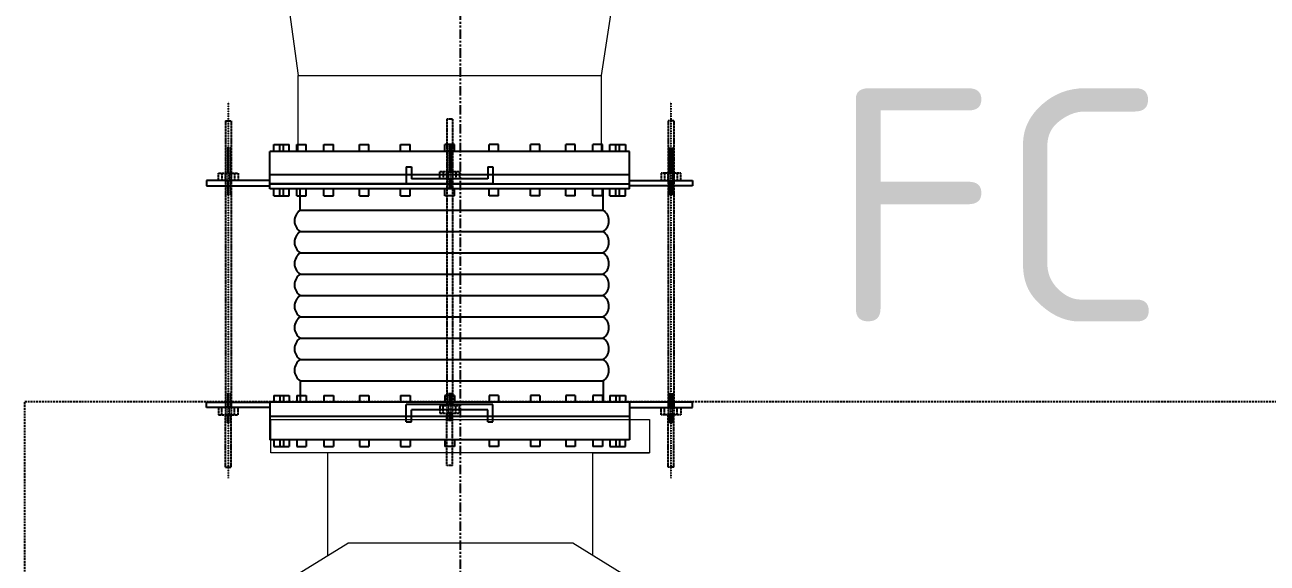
# Model space of a CAD drawing. Header units: inches. Extents: x 86328 to 235202, y 68629 to 184293.
# Drawn here: x 182766 to 184406, y 130288 to 130999 of the extents above; entities that cross this region are included whole.
import ezdxf

# ---------------------------------------------------------------- set-up
doc = ezdxf.new("R2010")
doc.units = ezdxf.units.IN
doc.header["$MEASUREMENT"] = 0
for name, pattern in [('CENTER', [2, 1.25, -0.25, 0.25, -0.25]), ('HIDDEN', [0.375, 0.25, -0.125]), ('PHANTOM2', [1.25, 0.625, -0.125, 0.125, -0.125, 0.125, -0.125])]:
    doc.linetypes.add(name, pattern=pattern)
doc.layers.add('1', color=1, linetype='CENTER')
doc.layers.add('text', color=3, linetype='Continuous')
doc.layers.add('DIM', color=251, linetype='Continuous', lineweight=0)
doc.styles.add('ISO', font='isocpeur.ttf')

msp = doc.modelspace()

# ---------------------------------------------------------------- linework, layer by layer
at = {"color": 8, "linetype": 'PHANTOM2', "ltscale": 20}
msp.add_line((183341.1, 146242.8), (183341.1, 125728.4), dxfattribs=at)
at = {"color": 8}
for p, q in [((183095, 130831.7), (183095, 130840.7)), ((183095, 130840.7), (183115.2, 130840.7)), ((183102.7, 130831.7), (183102.7, 130840.7)), ((183107.6, 130831.7), (183107.6, 130840.7)), ((183115.2, 130831.7), (183115.2, 130840.7)), ((183125.2, 130840.7), (183137.8, 130840.7)), ((183125.2, 130831.7), (183125.2, 130840.7)), ((183137.8, 130831.7), (183137.8, 130840.7)), ((183161.1, 130840.7), (183173.7, 130840.7)), ((183161.1, 130831.7), (183161.1, 130840.7)), ((183173.7, 130831.7), (183173.7, 130840.7)), ((183207.9, 130840.7), (183220.4, 130840.7)), ((183207.9, 130831.7), (183207.9, 130840.7)), ((183220.4, 130831.7), (183220.4, 130840.7)), ((183262.3, 130840.7), (183274.8, 130840.7)), ((183262.3, 130831.7), (183262.3, 130840.7)), ((183274.8, 130831.7), (183274.8, 130840.7)), ((183320.7, 130831.7), (183320.7, 130840.7)), ((183333.3, 130840.7), (183320.7, 130840.7)), ((183333.3, 130831.7), (183333.3, 130840.7)), ((183379.1, 130831.7), (183379.1, 130840.7)), ((183391.7, 130840.7), (183379.1, 130840.7)), ((183391.7, 130831.7), (183391.7, 130840.7)), ((183433.6, 130831.7), (183433.6, 130840.7)), ((183446.1, 130840.7), (183433.6, 130840.7)), ((183446.1, 130831.7), (183446.1, 130840.7)), ((183480.3, 130831.7), (183480.3, 130840.7)), ((183492.9, 130840.7), (183480.3, 130840.7)), ((183492.9, 130831.7), (183492.9, 130840.7)), ((183516.2, 130831.7), (183516.2, 130840.7)), ((183528.7, 130840.7), (183516.2, 130840.7)), ((183528.7, 130831.7), (183528.7, 130840.7)), ((183538.7, 130831.7), (183538.7, 130840.7)), ((183538.7, 130840.7), (183559, 130840.7)), ((183546.4, 130831.7), (183546.4, 130840.7)), ((183551.3, 130831.7), (183551.3, 130840.7)), ((183559, 130840.7), (183559, 130831.7)), ((183564.3, 130831.7), (183089.6, 130831.7)), ((183089.6, 130782), (183089.6, 130831.7)), ((183564.3, 130782), (183564.3, 130831.7)), ((183269.8, 130811.4), (183269.8, 130788.6)), ((183269.8, 130811.4), (183276.7, 130811.4)), ((183276.7, 130811.4), (183276.7, 130795.4)), ((183377.3, 130811.4), (183377.3, 130795.4)), ((183377.3, 130811.4), (183384.1, 130811.4)), ((183384.1, 130811.4), (183384.1, 130788.6)), ((183089.6, 130793.1), (183006.2, 130793.1)), ((183006.2, 130793.1), (183006.2, 130786.3)), ((183564.3, 130800.7), (183089.6, 130800.7)), ((183089.6, 130793.1), (183089.6, 130793.1)), ((183089.6, 130793.1), (183089.6, 130793.1)), ((183089.6, 130786.3), (183089.6, 130793.1)), ((183269.8, 130788.6), (183089.6, 130788.6)), ((183089.6, 130788.6), (183564.3, 130788.6)), ((183384.1, 130788.6), (183269.8, 130788.6)), ((183377.3, 130795.4), (183276.7, 130795.4)), ((183564.3, 130793.1), (183564.3, 130793.1)), ((183564.3, 130793.1), (183564.3, 130793.1)), ((183564.3, 130793.1), (183647.8, 130793.1)), ((183564.3, 130786.3), (183564.3, 130793.1)), ((183647.8, 130793.1), (183647.8, 130786.3)), ((183006.2, 130786.3), (183089.6, 130786.3)), ((183564.3, 130782), (183089.6, 130782)), ((183095, 130773.1), (183095, 130782)), ((183095, 130773.1), (183115.2, 130773.1)), ((183102.7, 130773.1), (183102.7, 130782)), ((183107.6, 130773.1), (183107.6, 130782)), ((183115.2, 130773.1), (183115.2, 130782)), ((183125.2, 130773.1), (183125.2, 130782)), ((183125.2, 130773.1), (183137.8, 130773.1)), ((183129.8, 130753.9), (183129.8, 130782)), ((183137.8, 130773.1), (183137.8, 130782)), ((183161.1, 130773.1), (183161.1, 130782)), ((183161.1, 130773.1), (183173.7, 130773.1)), ((183173.7, 130773.1), (183173.7, 130782)), ((183207.9, 130773.1), (183207.9, 130782)), ((183207.9, 130773.1), (183220.4, 130773.1)), ((183220.4, 130773.1), (183220.4, 130782)), ((183262.3, 130773.1), (183262.3, 130782)), ((183262.3, 130773.1), (183274.8, 130773.1)), ((183274.8, 130773.1), (183274.8, 130782)), ((183320.7, 130773.1), (183320.7, 130782)), ((183333.3, 130773.1), (183320.7, 130773.1)), ((183333.3, 130773.1), (183333.3, 130782)), ((183379.1, 130773.1), (183379.1, 130782)), ((183391.7, 130773.1), (183379.1, 130773.1)), ((183391.7, 130773.1), (183391.7, 130782)), ((183433.6, 130773.1), (183433.6, 130782)), ((183446.1, 130773.1), (183433.6, 130773.1)), ((183446.1, 130773.1), (183446.1, 130782)), ((183480.3, 130773.1), (183480.3, 130782)), ((183492.9, 130773.1), (183480.3, 130773.1)), ((183492.9, 130773.1), (183492.9, 130782)), ((183516.2, 130773.1), (183516.2, 130782)), ((183528.7, 130773.1), (183516.2, 130773.1)), ((183528.7, 130773.1), (183528.7, 130782)), ((183529.8, 130753.9), (183529.8, 130782)), ((183538.7, 130773.1), (183538.7, 130782)), ((183538.7, 130773.1), (183559, 130773.1)), ((183546.4, 130773.1), (183546.4, 130782)), ((183551.3, 130773.1), (183551.3, 130782)), ((183559, 130773.1), (183559, 130782)), ((183647.8, 130786.3), (183564.3, 130786.3)), ((183129.8, 130753.9), (183529.8, 130753.9)), ((183129.8, 130725.7), (183529.8, 130725.7)), ((183129.8, 130697.5), (183529.8, 130697.5)), ((183129.8, 130669.4), (183529.8, 130669.4)), ((183129.8, 130641.2), (183529.8, 130641.2)), ((183129.8, 130613), (183529.8, 130613)), ((183129.8, 130584.9), (183529.8, 130584.9)), ((183129.8, 130556.7), (183529.8, 130556.7)), ((183129.8, 130528.5), (183529.8, 130528.5)), ((183129.8, 130528.5), (183129.8, 130500.3)), ((183529.8, 130528.5), (183529.8, 130500.3)), ((183095, 130509.3), (183095, 130500.3)), ((183095, 130509.3), (183115.2, 130509.3)), ((183102.7, 130509.3), (183102.7, 130500.3)), ((183107.6, 130509.3), (183107.6, 130500.3)), ((183115.2, 130509.3), (183115.2, 130500.3)), ((183125.2, 130509.3), (183137.8, 130509.3)), ((183125.2, 130509.3), (183125.2, 130500.3)), ((183137.8, 130509.3), (183137.8, 130500.3)), ((183161.1, 130509.3), (183173.7, 130509.3)), ((183161.1, 130509.3), (183161.1, 130500.3)), ((183173.7, 130509.3), (183173.7, 130500.3)), ((183207.9, 130509.3), (183220.4, 130509.3)), ((183207.9, 130509.3), (183207.9, 130500.3)), ((183220.4, 130509.3), (183220.4, 130500.3)), ((183262.3, 130509.3), (183274.8, 130509.3)), ((183262.3, 130509.3), (183262.3, 130500.3)), ((183274.8, 130509.3), (183274.8, 130500.3)), ((183320.7, 130509.3), (183320.7, 130500.3)), ((183333.3, 130509.3), (183320.7, 130509.3)), ((183333.3, 130509.3), (183333.3, 130500.3)), ((183379.1, 130509.3), (183379.1, 130500.3)), ((183391.7, 130509.3), (183379.1, 130509.3)), ((183391.7, 130509.3), (183391.7, 130500.3)), ((183433.6, 130509.3), (183433.6, 130500.3)), ((183446.1, 130509.3), (183433.6, 130509.3)), ((183446.1, 130509.3), (183446.1, 130500.3)), ((183480.3, 130509.3), (183480.3, 130500.3)), ((183492.9, 130509.3), (183480.3, 130509.3)), ((183492.9, 130509.3), (183492.9, 130500.3)), ((183516.2, 130509.3), (183516.2, 130500.3)), ((183528.7, 130509.3), (183516.2, 130509.3)), ((183528.7, 130509.3), (183528.7, 130500.3)), ((183538.7, 130509.3), (183538.7, 130500.3)), ((183538.7, 130509.3), (183559, 130509.3)), ((183546.4, 130509.3), (183546.4, 130500.3)), ((183551.3, 130509.3), (183551.3, 130500.3)), ((183559, 130509.3), (183559, 130500.3)), ((183006.2, 130493.5), (183006.2, 130500.3)), ((183006.2, 130500.3), (183089.6, 130500.3)), ((183089.6, 130493.5), (183006.2, 130493.5)), ((183089.6, 130500.3), (183089.6, 130493.5)), ((183089.6, 130500.3), (183089.6, 130450.6)), ((183564.3, 130500.3), (183089.6, 130500.3)), ((183089.6, 130493.5), (183089.6, 130493.5)), ((183089.6, 130493.5), (183089.6, 130493.5)), ((183269.8, 130474.4), (183269.8, 130497.3)), ((183384.1, 130497.3), (183269.8, 130497.3)), ((183384.1, 130474.4), (183384.1, 130497.3)), ((183564.3, 130500.3), (183564.3, 130450.6)), ((183647.8, 130500.3), (183564.3, 130500.3)), ((183564.3, 130500.3), (183564.3, 130493.5)), ((183564.3, 130493.5), (183564.3, 130493.5)), ((183564.3, 130493.5), (183564.3, 130493.5)), ((183564.3, 130493.5), (183647.8, 130493.5)), ((183647.8, 130493.5), (183647.8, 130500.3)), ((183564.3, 130481.7), (183089.6, 130481.7)), ((183276.7, 130474.4), (183276.7, 130490.4)), ((183377.3, 130490.4), (183276.7, 130490.4)), ((183377.3, 130474.4), (183377.3, 130490.4)), ((183269.8, 130474.4), (183276.7, 130474.4)), ((183377.3, 130474.4), (183384.1, 130474.4)), ((183564.3, 130450.6), (183089.6, 130450.6)), ((183095, 130450.6), (183095, 130441.7)), ((183102.7, 130450.6), (183102.7, 130441.7)), ((183107.6, 130450.6), (183107.6, 130441.7)), ((183115.2, 130450.6), (183115.2, 130441.7)), ((183125.2, 130450.6), (183125.2, 130441.7)), ((183137.8, 130450.6), (183137.8, 130441.7)), ((183161.1, 130450.6), (183161.1, 130441.7)), ((183173.7, 130450.6), (183173.7, 130441.7)), ((183207.9, 130450.6), (183207.9, 130441.7)), ((183220.4, 130450.6), (183220.4, 130441.7)), ((183262.3, 130450.6), (183262.3, 130441.7)), ((183274.8, 130450.6), (183274.8, 130441.7)), ((183320.7, 130450.6), (183320.7, 130441.7)), ((183333.3, 130450.6), (183333.3, 130441.7)), ((183379.1, 130450.6), (183379.1, 130441.7)), ((183391.7, 130450.6), (183391.7, 130441.7)), ((183433.6, 130450.6), (183433.6, 130441.7)), ((183446.1, 130450.6), (183446.1, 130441.7)), ((183480.3, 130450.6), (183480.3, 130441.7)), ((183492.9, 130450.6), (183492.9, 130441.7)), ((183516.2, 130450.6), (183516.2, 130441.7)), ((183528.7, 130450.6), (183528.7, 130441.7)), ((183538.7, 130450.6), (183538.7, 130441.7)), ((183546.4, 130450.6), (183546.4, 130441.7)), ((183551.3, 130450.6), (183551.3, 130441.7)), ((183559, 130441.7), (183559, 130450.6)), ((183095, 130441.7), (183115.2, 130441.7)), ((183125.2, 130441.7), (183137.8, 130441.7)), ((183161.1, 130441.7), (183173.7, 130441.7)), ((183207.9, 130441.7), (183220.4, 130441.7)), ((183262.3, 130441.7), (183274.8, 130441.7)), ((183333.3, 130441.7), (183320.7, 130441.7)), ((183391.7, 130441.7), (183379.1, 130441.7)), ((183446.1, 130441.7), (183433.6, 130441.7)), ((183492.9, 130441.7), (183480.3, 130441.7)), ((183528.7, 130441.7), (183516.2, 130441.7)), ((183538.7, 130441.7), (183559, 130441.7))]:
    msp.add_line(p, q, dxfattribs=at)
for centre, start, end in [((183139.2, 130739.8), 123.6891, 236.3109), ((183520.4, 130739.8), 303.6891, 56.3109), ((183139.2, 130711.6), 123.6891, 236.3109), ((183520.4, 130711.6), 303.6891, 56.3109), ((183139.2, 130683.4), 123.6891, 236.3109), ((183520.4, 130683.4), 303.6891, 56.3109), ((183139.2, 130655.3), 123.6891, 236.3109), ((183520.4, 130655.3), 303.6891, 56.3109), ((183139.2, 130627.1), 123.6891, 236.3109), ((183520.4, 130627.1), 303.6891, 56.3109), ((183139.2, 130598.9), 123.6891, 236.3109), ((183520.4, 130598.9), 303.6891, 56.3109), ((183139.2, 130570.8), 123.6891, 236.3109), ((183520.4, 130570.8), 303.6891, 56.3109), ((183139.2, 130542.6), 123.6891, 236.3109), ((183520.4, 130542.6), 303.6891, 56.3109)]:
    msp.add_arc(centre, 16.9, start, end, dxfattribs=at)
at = {"layer": '1', "color": 8, "linetype": 'CENTER', "ltscale": 0.09}
for p, q in [((183034.8, 130897.2), (183034.8, 130400.2)), ((183619.2, 130897.2), (183619.2, 130400.2))]:
    msp.add_line(p, q, dxfattribs=at)
at = {"layer": '1', "color": 8}
for p, q in [((183031, 130872), (183031, 130493.5)), ((183031, 130872), (183031, 130803)), ((183031, 130872), (183038.5, 130872)), ((183038.5, 130872), (183038.5, 130493.5)), ((183038.5, 130872), (183038.5, 130803)), ((183323.2, 130874.3), (183323.2, 130495.8)), ((183323.2, 130874.3), (183323.2, 130805.3)), ((183330.8, 130874.3), (183323.2, 130874.3)), ((183330.8, 130874.3), (183323.2, 130874.3)), ((183330.8, 130874.3), (183330.8, 130495.8)), ((183330.8, 130874.3), (183330.8, 130805.3)), ((183615.4, 130872), (183615.4, 130493.5)), ((183615.4, 130872), (183615.4, 130803)), ((183623, 130872), (183615.4, 130872)), ((183623, 130872), (183623, 130493.5)), ((183623, 130872), (183623, 130803)), ((183330.8, 130838.1), (183323.2, 130838.1)), ((183330.8, 130838.1), (183323.2, 130838.1)), ((183038.5, 130835.8), (183031, 130835.8)), ((183038.5, 130835.8), (183031, 130835.8)), ((183038.5, 130833.4), (183031, 130833.4)), ((183038.5, 130833.4), (183031, 130833.4)), ((183038.5, 130833.4), (183031, 130833.4)), ((183038.5, 130833.4), (183031, 130833.4)), ((183038.5, 130831.1), (183031, 130831.1)), ((183038.5, 130831.1), (183031, 130831.1)), ((183038.5, 130828.9), (183031, 130828.9)), ((183038.5, 130828.9), (183031, 130828.9)), ((183038.5, 130826.6), (183031, 130826.6)), ((183038.5, 130826.6), (183031, 130826.6)), ((183038.5, 130826.6), (183031, 130826.6)), ((183038.5, 130826.6), (183031, 130826.6)), ((183038.5, 130824.3), (183031, 130824.3)), ((183038.5, 130824.3), (183031, 130824.3)), ((183038.5, 130821.9), (183031, 130821.9)), ((183038.5, 130821.9), (183031, 130821.9)), ((183038.5, 130819.6), (183031, 130819.6)), ((183038.5, 130819.6), (183031, 130819.6)), ((183330.8, 130835.7), (183323.2, 130835.7)), ((183330.8, 130835.7), (183323.2, 130835.7)), ((183330.8, 130835.7), (183323.2, 130835.7)), ((183330.8, 130835.7), (183323.2, 130835.7)), ((183330.8, 130833.4), (183323.2, 130833.4)), ((183330.8, 130833.4), (183323.2, 130833.4)), ((183330.8, 130831.2), (183323.2, 130831.2)), ((183330.8, 130831.2), (183323.2, 130831.2)), ((183330.8, 130828.9), (183323.2, 130828.9)), ((183330.8, 130828.9), (183323.2, 130828.9)), ((183330.8, 130828.9), (183323.2, 130828.9)), ((183330.8, 130828.9), (183323.2, 130828.9)), ((183330.8, 130826.5), (183323.2, 130826.5)), ((183330.8, 130826.5), (183323.2, 130826.5)), ((183330.8, 130824.2), (183323.2, 130824.2)), ((183330.8, 130824.2), (183323.2, 130824.2)), ((183330.8, 130821.9), (183323.2, 130821.9)), ((183330.8, 130821.9), (183323.2, 130821.9)), ((183615.4, 130835.8), (183623, 130835.8)), ((183615.4, 130835.8), (183623, 130835.8)), ((183615.4, 130833.4), (183623, 130833.4)), ((183615.4, 130833.4), (183623, 130833.4)), ((183615.4, 130833.4), (183623, 130833.4)), ((183615.4, 130833.4), (183623, 130833.4)), ((183615.4, 130831.1), (183623, 130831.1)), ((183615.4, 130831.1), (183623, 130831.1)), ((183615.4, 130828.9), (183623, 130828.9)), ((183615.4, 130828.9), (183623, 130828.9)), ((183615.4, 130826.6), (183623, 130826.6)), ((183615.4, 130826.6), (183623, 130826.6)), ((183615.4, 130826.6), (183623, 130826.6)), ((183615.4, 130826.6), (183623, 130826.6)), ((183615.4, 130824.3), (183623, 130824.3)), ((183615.4, 130824.3), (183623, 130824.3)), ((183615.4, 130821.9), (183623, 130821.9)), ((183615.4, 130821.9), (183623, 130821.9)), ((183615.4, 130819.6), (183623, 130819.6)), ((183615.4, 130819.6), (183623, 130819.6)), ((183038.5, 130817.2), (183031, 130817.2)), ((183038.5, 130817.2), (183031, 130817.2)), ((183038.5, 130814.9), (183031, 130814.9)), ((183038.5, 130814.9), (183031, 130814.9)), ((183038.5, 130812.6), (183031, 130812.6)), ((183038.5, 130812.6), (183031, 130812.6)), ((183038.5, 130810.2), (183031, 130810.2)), ((183038.5, 130810.2), (183031, 130810.2)), ((183038.5, 130807.9), (183031, 130807.9)), ((183038.5, 130807.9), (183031, 130807.9)), ((183038.5, 130805.6), (183031, 130805.6)), ((183038.5, 130805.6), (183031, 130805.6)), ((183038.5, 130803.2), (183031, 130803.2)), ((183038.5, 130803.2), (183031, 130803.2)), ((183314, 130795.4), (183314, 130805.3)), ((183314, 130805.3), (183340, 130805.3)), ((183314, 130795.4), (183314, 130805.3)), ((183314, 130805.3), (183340, 130805.3)), ((183318.6, 130805.3), (183318.6, 130795.4)), ((183318.6, 130805.3), (183318.6, 130795.4)), ((183330.8, 130819.5), (183323.2, 130819.5)), ((183330.8, 130819.5), (183323.2, 130819.5)), ((183330.8, 130817.2), (183323.2, 130817.2)), ((183330.8, 130817.2), (183323.2, 130817.2)), ((183330.8, 130814.9), (183323.2, 130814.9)), ((183330.8, 130814.9), (183323.2, 130814.9)), ((183330.8, 130812.5), (183323.2, 130812.5)), ((183330.8, 130812.5), (183323.2, 130812.5)), ((183330.8, 130810.2), (183323.2, 130810.2)), ((183330.8, 130810.2), (183323.2, 130810.2)), ((183330.8, 130807.9), (183323.2, 130807.9)), ((183330.8, 130807.9), (183323.2, 130807.9)), ((183330.8, 130805.5), (183323.2, 130805.5)), ((183330.8, 130805.5), (183323.2, 130805.5)), ((183335.3, 130805.3), (183335.3, 130795.4)), ((183335.3, 130805.3), (183335.3, 130795.4)), ((183340, 130805.3), (183340, 130795.4)), ((183340, 130805.3), (183340, 130795.4)), ((183615.4, 130817.2), (183623, 130817.2)), ((183615.4, 130817.2), (183623, 130817.2)), ((183615.4, 130814.9), (183623, 130814.9)), ((183615.4, 130814.9), (183623, 130814.9)), ((183615.4, 130812.6), (183623, 130812.6)), ((183615.4, 130812.6), (183623, 130812.6)), ((183615.4, 130810.2), (183623, 130810.2)), ((183615.4, 130810.2), (183623, 130810.2)), ((183615.4, 130807.9), (183623, 130807.9)), ((183615.4, 130807.9), (183623, 130807.9)), ((183615.4, 130805.6), (183623, 130805.6)), ((183615.4, 130805.6), (183623, 130805.6)), ((183615.4, 130803.2), (183623, 130803.2)), ((183615.4, 130803.2), (183623, 130803.2)), ((183021.8, 130793.1), (183021.8, 130803)), ((183021.8, 130803), (183047.8, 130803)), ((183021.8, 130793.1), (183021.8, 130803)), ((183021.8, 130803), (183047.8, 130803)), ((183047.8, 130793.1), (183021.8, 130793.1)), ((183047.8, 130793.1), (183021.8, 130793.1)), ((183026.4, 130803), (183026.4, 130793.1)), ((183026.4, 130803), (183026.4, 130793.1)), ((183038.5, 130791.6), (183031, 130791.6)), ((183038.5, 130791.6), (183031, 130791.6)), ((183038.5, 130789.2), (183031, 130789.2)), ((183038.5, 130789.2), (183031, 130789.2)), ((183038.5, 130786.9), (183031, 130786.9)), ((183038.5, 130786.9), (183031, 130786.9)), ((183043.1, 130803), (183043.1, 130793.1)), ((183043.1, 130803), (183043.1, 130793.1)), ((183047.8, 130803), (183047.8, 130793.1)), ((183047.8, 130803), (183047.8, 130793.1)), ((183340, 130795.4), (183314, 130795.4)), ((183340, 130795.4), (183314, 130795.4)), ((183330.8, 130794.1), (183323.2, 130794.1)), ((183330.8, 130794.1), (183323.2, 130794.1)), ((183330.8, 130793.9), (183323.2, 130793.9)), ((183330.8, 130793.9), (183323.2, 130793.9)), ((183330.8, 130791.8), (183323.2, 130791.8)), ((183330.8, 130791.8), (183323.2, 130791.8)), ((183330.8, 130791.5), (183323.2, 130791.5)), ((183330.8, 130791.5), (183323.2, 130791.5)), ((183330.8, 130789.2), (183323.2, 130789.2)), ((183330.8, 130789.2), (183323.2, 130789.2)), ((183330.8, 130786.8), (183323.2, 130786.8)), ((183330.8, 130786.8), (183323.2, 130786.8)), ((183632.2, 130803), (183606.2, 130803)), ((183606.2, 130803), (183606.2, 130793.1)), ((183632.2, 130803), (183606.2, 130803)), ((183606.2, 130803), (183606.2, 130793.1)), ((183606.2, 130793.1), (183632.2, 130793.1)), ((183606.2, 130793.1), (183632.2, 130793.1)), ((183610.9, 130803), (183610.9, 130793.1)), ((183610.9, 130803), (183610.9, 130793.1)), ((183615.4, 130791.6), (183623, 130791.6)), ((183615.4, 130791.6), (183623, 130791.6)), ((183615.4, 130789.2), (183623, 130789.2)), ((183615.4, 130789.2), (183623, 130789.2)), ((183615.4, 130786.9), (183623, 130786.9)), ((183615.4, 130786.9), (183623, 130786.9)), ((183627.6, 130803), (183627.6, 130793.1)), ((183627.6, 130803), (183627.6, 130793.1)), ((183632.2, 130793.1), (183632.2, 130803)), ((183632.2, 130793.1), (183632.2, 130803)), ((183038.5, 130784.6), (183031, 130784.6)), ((183038.5, 130784.6), (183031, 130784.6)), ((183038.5, 130782.2), (183031, 130782.2)), ((183038.5, 130782.2), (183031, 130782.2)), ((183038.5, 130779.9), (183031, 130779.9)), ((183038.5, 130779.9), (183031, 130779.9)), ((183038.5, 130777.5), (183031, 130777.5)), ((183038.5, 130777.5), (183031, 130777.5)), ((183038.5, 130775.2), (183031, 130775.2)), ((183038.5, 130775.2), (183031, 130775.2)), ((183330.8, 130784.5), (183323.2, 130784.5)), ((183330.8, 130784.5), (183323.2, 130784.5)), ((183330.8, 130782.2), (183323.2, 130782.2)), ((183330.8, 130782.2), (183323.2, 130782.2)), ((183615.4, 130784.6), (183623, 130784.6)), ((183615.4, 130784.6), (183623, 130784.6)), ((183615.4, 130782.2), (183623, 130782.2)), ((183615.4, 130782.2), (183623, 130782.2)), ((183615.4, 130779.9), (183623, 130779.9)), ((183615.4, 130779.9), (183623, 130779.9)), ((183615.4, 130777.5), (183623, 130777.5)), ((183615.4, 130777.5), (183623, 130777.5)), ((183615.4, 130775.2), (183623, 130775.2)), ((183615.4, 130775.2), (183623, 130775.2)), ((183038.5, 130511.4), (183031, 130511.4)), ((183038.5, 130511.4), (183031, 130511.4)), ((183038.5, 130509.1), (183031, 130509.1)), ((183038.5, 130509.1), (183031, 130509.1)), ((183330.8, 130511.4), (183323.2, 130511.4)), ((183330.8, 130511.4), (183323.2, 130511.4)), ((183330.8, 130509), (183323.2, 130509)), ((183330.8, 130509), (183323.2, 130509)), ((183615.4, 130511.4), (183623, 130511.4)), ((183615.4, 130511.4), (183623, 130511.4)), ((183615.4, 130509.1), (183623, 130509.1)), ((183615.4, 130509.1), (183623, 130509.1)), ((183021.8, 130493.5), (183021.8, 130483.7)), ((183047.8, 130493.5), (183021.8, 130493.5)), ((183021.8, 130493.5), (183021.8, 130483.7)), ((183047.8, 130493.5), (183021.8, 130493.5)), ((183026.4, 130483.7), (183026.4, 130493.5)), ((183026.4, 130483.7), (183026.4, 130493.5)), ((183038.5, 130506.8), (183031, 130506.8)), ((183038.5, 130506.8), (183031, 130506.8)), ((183038.5, 130504.4), (183031, 130504.4)), ((183038.5, 130504.4), (183031, 130504.4)), ((183038.5, 130502.1), (183031, 130502.1)), ((183038.5, 130502.1), (183031, 130502.1)), ((183038.5, 130499.7), (183031, 130499.7)), ((183038.5, 130499.7), (183031, 130499.7)), ((183038.5, 130497.4), (183031, 130497.4)), ((183038.5, 130497.4), (183031, 130497.4)), ((183038.5, 130495.1), (183031, 130495.1)), ((183038.5, 130495.1), (183031, 130495.1)), ((183043.1, 130483.7), (183043.1, 130493.5)), ((183043.1, 130483.7), (183043.1, 130493.5)), ((183047.8, 130483.7), (183047.8, 130493.5)), ((183047.8, 130483.7), (183047.8, 130493.5)), ((183314, 130495.8), (183314, 130486)), ((183340, 130495.8), (183314, 130495.8)), ((183314, 130495.8), (183314, 130486)), ((183340, 130495.8), (183314, 130495.8)), ((183318.6, 130486), (183318.6, 130495.8)), ((183318.6, 130486), (183318.6, 130495.8)), ((183330.8, 130506.7), (183323.2, 130506.7)), ((183330.8, 130506.7), (183323.2, 130506.7)), ((183330.8, 130504.4), (183323.2, 130504.4)), ((183330.8, 130504.4), (183323.2, 130504.4)), ((183330.8, 130502), (183323.2, 130502)), ((183330.8, 130502), (183323.2, 130502)), ((183330.8, 130499.7), (183323.2, 130499.7)), ((183330.8, 130499.7), (183323.2, 130499.7)), ((183330.8, 130497.4), (183323.2, 130497.4)), ((183330.8, 130497.4), (183323.2, 130497.4)), ((183335.3, 130486), (183335.3, 130495.8)), ((183335.3, 130486), (183335.3, 130495.8)), ((183340, 130486), (183340, 130495.8)), ((183340, 130486), (183340, 130495.8)), ((183606.2, 130483.7), (183606.2, 130493.5)), ((183606.2, 130493.5), (183632.2, 130493.5)), ((183606.2, 130483.7), (183606.2, 130493.5)), ((183606.2, 130493.5), (183632.2, 130493.5)), ((183610.9, 130483.7), (183610.9, 130493.5)), ((183610.9, 130483.7), (183610.9, 130493.5)), ((183615.4, 130506.8), (183623, 130506.8)), ((183615.4, 130506.8), (183623, 130506.8)), ((183615.4, 130504.4), (183623, 130504.4)), ((183615.4, 130504.4), (183623, 130504.4)), ((183615.4, 130502.1), (183623, 130502.1)), ((183615.4, 130502.1), (183623, 130502.1)), ((183615.4, 130499.7), (183623, 130499.7)), ((183615.4, 130499.7), (183623, 130499.7)), ((183615.4, 130497.4), (183623, 130497.4)), ((183615.4, 130497.4), (183623, 130497.4)), ((183615.4, 130495.1), (183623, 130495.1)), ((183615.4, 130495.1), (183623, 130495.1)), ((183627.6, 130483.7), (183627.6, 130493.5)), ((183627.6, 130483.7), (183627.6, 130493.5)), ((183632.2, 130493.5), (183632.2, 130483.7)), ((183632.2, 130493.5), (183632.2, 130483.7)), ((183021.8, 130483.7), (183047.8, 130483.7)), ((183021.8, 130483.7), (183047.8, 130483.7)), ((183031, 130414.6), (183031, 130483.7)), ((183038.5, 130483.4), (183031, 130483.4)), ((183038.5, 130483.4), (183031, 130483.4)), ((183038.5, 130481.1), (183031, 130481.1)), ((183038.5, 130481.1), (183031, 130481.1)), ((183038.5, 130478.7), (183031, 130478.7)), ((183038.5, 130478.7), (183031, 130478.7)), ((183038.5, 130476.4), (183031, 130476.4)), ((183038.5, 130476.4), (183031, 130476.4)), ((183038.5, 130414.6), (183038.5, 130483.7)), ((183314, 130486), (183340, 130486)), ((183314, 130486), (183340, 130486)), ((183323.2, 130416.9), (183323.2, 130486)), ((183330.8, 130485.7), (183323.2, 130485.7)), ((183330.8, 130485.7), (183323.2, 130485.7)), ((183330.8, 130483.4), (183323.2, 130483.4)), ((183330.8, 130483.4), (183323.2, 130483.4)), ((183330.8, 130481), (183323.2, 130481)), ((183330.8, 130481), (183323.2, 130481)), ((183330.8, 130478.7), (183323.2, 130478.7)), ((183330.8, 130478.7), (183323.2, 130478.7)), ((183330.8, 130476.4), (183323.2, 130476.4)), ((183330.8, 130476.4), (183323.2, 130476.4)), ((183330.8, 130416.9), (183330.8, 130486)), ((183632.2, 130483.7), (183606.2, 130483.7)), ((183632.2, 130483.7), (183606.2, 130483.7)), ((183615.4, 130414.6), (183615.4, 130483.7)), ((183615.4, 130483.4), (183623, 130483.4)), ((183615.4, 130483.4), (183623, 130483.4)), ((183615.4, 130481.1), (183623, 130481.1)), ((183615.4, 130481.1), (183623, 130481.1)), ((183615.4, 130478.7), (183623, 130478.7)), ((183615.4, 130478.7), (183623, 130478.7)), ((183615.4, 130476.4), (183623, 130476.4)), ((183615.4, 130476.4), (183623, 130476.4)), ((183623, 130414.6), (183623, 130483.7)), ((183038.5, 130474.1), (183031, 130474.1)), ((183038.5, 130474.1), (183031, 130474.1)), ((183615.4, 130474.1), (183623, 130474.1)), ((183615.4, 130474.1), (183623, 130474.1)), ((183031, 130414.6), (183038.5, 130414.6)), ((183330.8, 130416.9), (183323.2, 130416.9)), ((183330.8, 130416.9), (183323.2, 130416.9)), ((183623, 130414.6), (183615.4, 130414.6))]:
    msp.add_line(p, q, dxfattribs=at)
at = {"layer": '1', "color": 8, "linetype": 'HIDDEN', "ltscale": 0.009}
for p, q in [((183323.2, 130795.4), (183323.2, 130805.3)), ((183330.8, 130803.2), (183323.2, 130803.2)), ((183330.8, 130803.2), (183323.2, 130803.2)), ((183330.8, 130795.4), (183330.8, 130805.3)), ((183031, 130793.1), (183031, 130803)), ((183038.5, 130800.9), (183031, 130800.9)), ((183038.5, 130800.9), (183031, 130800.9)), ((183038.5, 130798.6), (183031, 130798.6)), ((183038.5, 130798.6), (183031, 130798.6)), ((183038.5, 130796.2), (183031, 130796.2)), ((183038.5, 130796.2), (183031, 130796.2)), ((183038.5, 130793.9), (183031, 130793.9)), ((183038.5, 130793.9), (183031, 130793.9)), ((183038.5, 130793.1), (183038.5, 130803)), ((183330.8, 130800.9), (183323.2, 130800.9)), ((183330.8, 130800.9), (183323.2, 130800.9)), ((183330.8, 130798.5), (183323.2, 130798.5)), ((183330.8, 130798.5), (183323.2, 130798.5)), ((183330.8, 130796.2), (183323.2, 130796.2)), ((183330.8, 130796.2), (183323.2, 130796.2)), ((183615.4, 130793.1), (183615.4, 130803)), ((183615.4, 130800.9), (183623, 130800.9)), ((183615.4, 130800.9), (183623, 130800.9)), ((183615.4, 130798.6), (183623, 130798.6)), ((183615.4, 130798.6), (183623, 130798.6)), ((183615.4, 130796.2), (183623, 130796.2)), ((183615.4, 130796.2), (183623, 130796.2)), ((183615.4, 130793.9), (183623, 130793.9)), ((183615.4, 130793.9), (183623, 130793.9)), ((183623, 130793.1), (183623, 130803)), ((183031, 130493.5), (183031, 130483.7)), ((183038.5, 130492.7), (183031, 130492.7)), ((183038.5, 130492.7), (183031, 130492.7)), ((183038.5, 130493.5), (183038.5, 130483.7)), ((183323.2, 130495.8), (183323.2, 130486)), ((183330.8, 130495), (183323.2, 130495)), ((183330.8, 130495), (183323.2, 130495)), ((183330.8, 130492.7), (183323.2, 130492.7)), ((183330.8, 130492.7), (183323.2, 130492.7)), ((183330.8, 130495.8), (183330.8, 130486)), ((183615.4, 130493.5), (183615.4, 130483.7)), ((183615.4, 130492.7), (183623, 130492.7)), ((183615.4, 130492.7), (183623, 130492.7)), ((183623, 130493.5), (183623, 130483.7)), ((183038.5, 130490.4), (183031, 130490.4)), ((183038.5, 130490.4), (183031, 130490.4)), ((183038.5, 130488.1), (183031, 130488.1)), ((183038.5, 130488.1), (183031, 130488.1)), ((183038.5, 130485.7), (183031, 130485.7)), ((183038.5, 130485.7), (183031, 130485.7)), ((183330.8, 130490.4), (183323.2, 130490.4)), ((183330.8, 130490.4), (183323.2, 130490.4)), ((183330.8, 130488), (183323.2, 130488)), ((183330.8, 130488), (183323.2, 130488)), ((183615.4, 130490.4), (183623, 130490.4)), ((183615.4, 130490.4), (183623, 130490.4)), ((183615.4, 130488.1), (183623, 130488.1)), ((183615.4, 130488.1), (183623, 130488.1)), ((183615.4, 130485.7), (183623, 130485.7)), ((183615.4, 130485.7), (183623, 130485.7))]:
    msp.add_line(p, q, dxfattribs=at)
at = {"layer": 'DIM', "color": 8, "linetype": 'Continuous', "ltscale": 10}
for p, q in [((183033.1, 131627.5), (183127, 130931.7)), ((183633.1, 131627.5), (183527, 130931.7)), ((183127, 130831.7), (183127, 130931.7)), ((183127, 130931.7), (183527, 130931.7)), ((183527, 130931.7), (183527, 130831.7)), ((183527, 130831.7), (183127, 130831.7))]:
    msp.add_line(p, q, dxfattribs=at)
at = {"layer": 'DIM', "color": 8, "linetype": 'HIDDEN', "lineweight": 25, "ltscale": 10}
for p, q in [((182766.3, 129151.7), (182766.3, 130501.4)), ((182766.3, 130501.4), (185766.3, 130501.4))]:
    msp.add_line(p, q, dxfattribs=at)
at = {"layer": 'DIM', "color": 8, "linetype": 'Continuous'}
for p, q in [((183091.1, 130433.6), (183091.1, 130477.5)), ((183091.1, 130477.5), (183591.1, 130477.5)), ((183591.1, 130477.5), (183591.1, 130433.6)), ((183591.1, 130433.6), (183091.1, 130433.6)), ((183166.1, 130298), (183166.1, 130433.6)), ((183516.1, 130298), (183516.1, 130433.6)), ((183516.1, 130433.6), (183591.1, 130433.6)), ((183033.5, 130216.2), (183192.6, 130314.3)), ((183489.6, 130314.3), (183192.6, 130314.3)), ((183489.6, 130314.3), (183192.6, 130314.3)), ((183648.7, 130216.2), (183489.6, 130314.3))]:
    msp.add_line(p, q, dxfattribs=at)

# ---------------------------------------------------------------- texts
at = {"layer": 'text', "color": 8, "style": 'ISO'}
msp.add_text('FC', height=307.62, dxfattribs=at).set_placement((183830.3, 130606.4))

doc.saveas('drawing.dxf')
